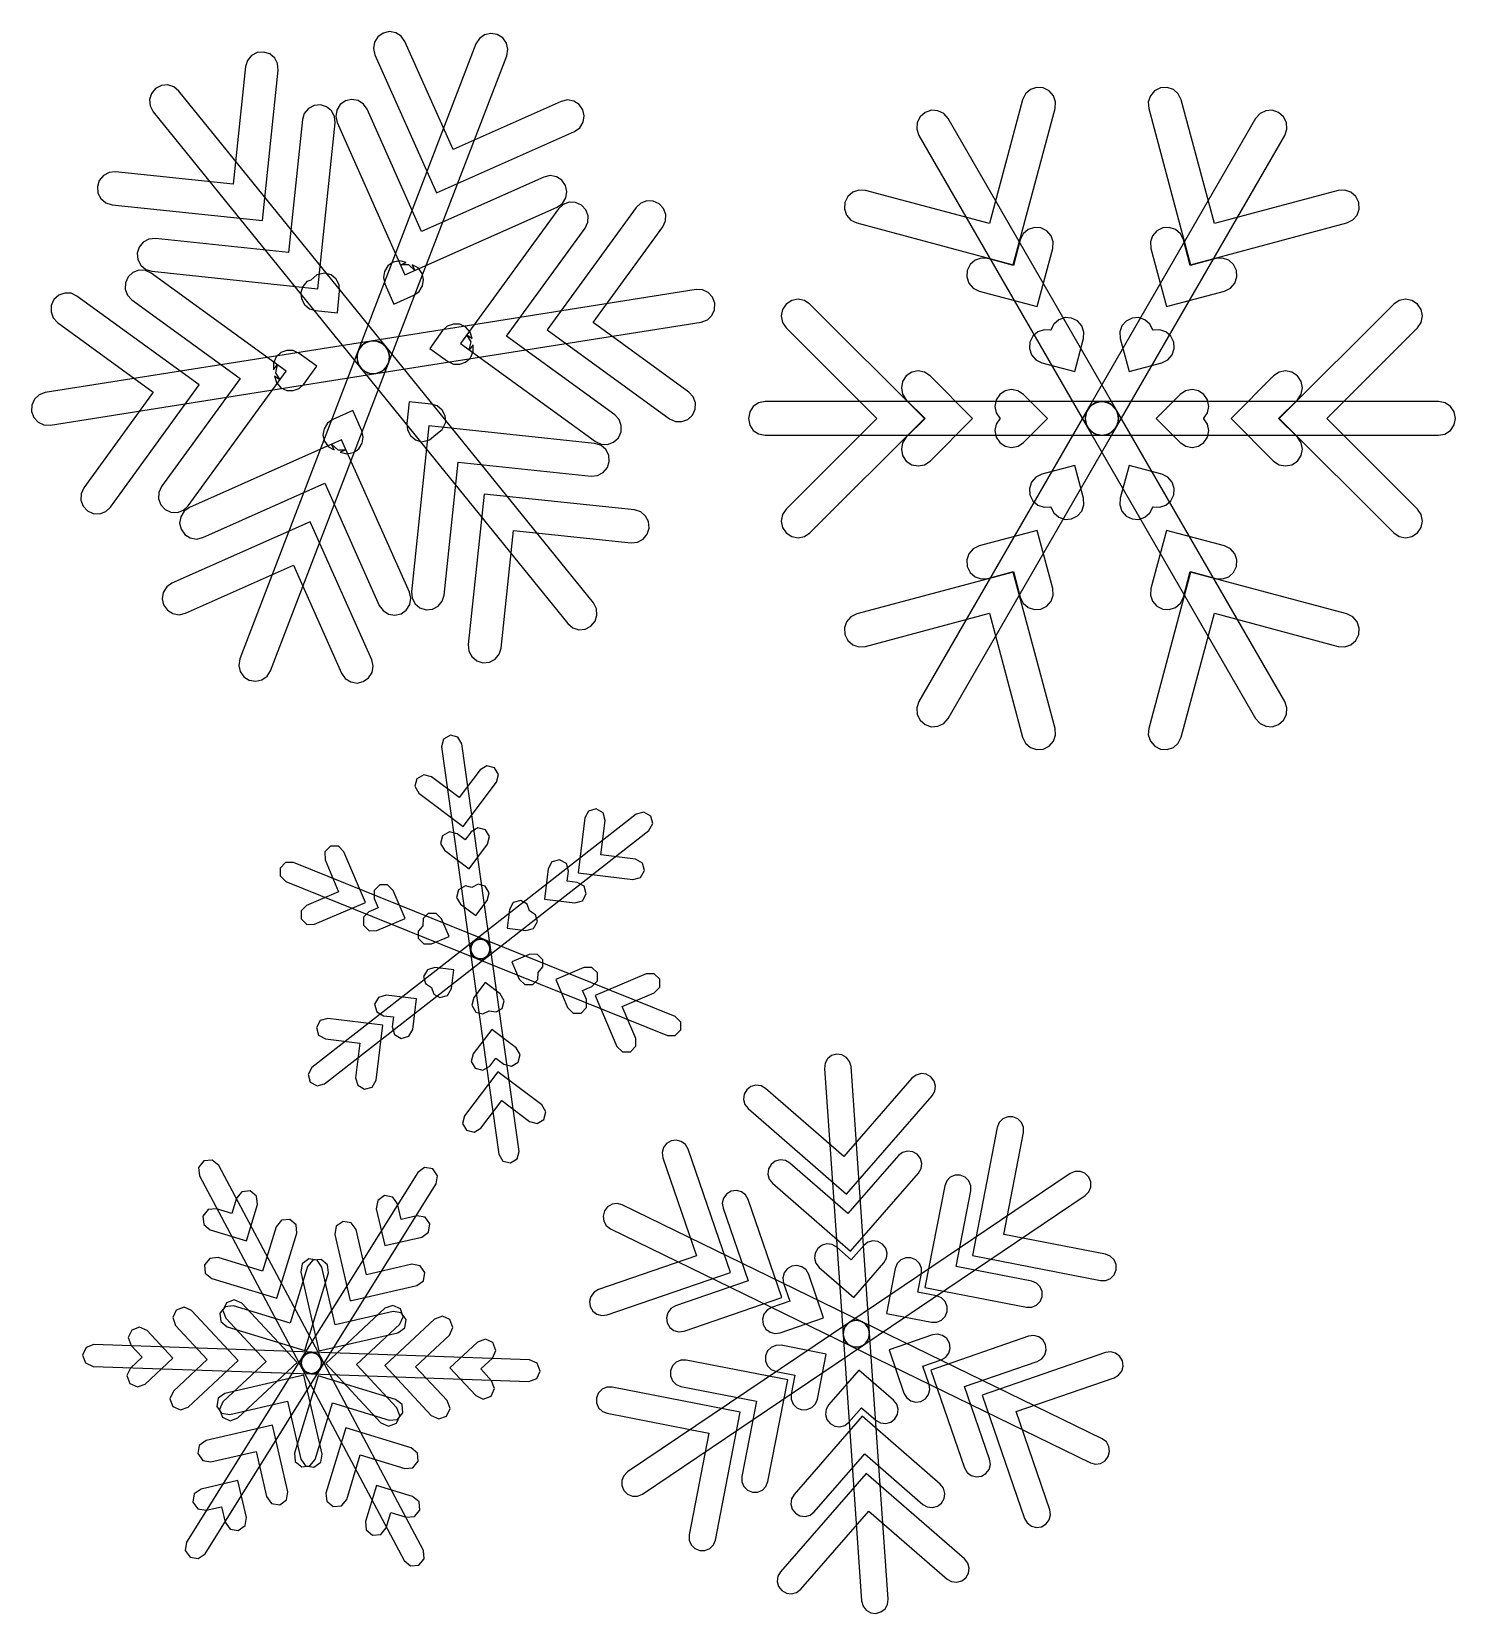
# Model space of a CAD drawing. Extents: x -1 to 110, y 0 to 124.
import ezdxf

# ---------------------------------------------------------------- set-up
doc = ezdxf.new("R2010")
doc.units = 0

msp = doc.modelspace()

# ---------------------------------------------------------------- linework, layer by layer
at = {"layer": 'Layer 1', "color": 7}
for points in [[(34.484436, 123.375711), (34.075293, 123.086472), (33.807977, 122.66268), (24.603688, 98.684695), (24.518774, 98.181868), (24.629425, 97.702161), (24.91188, 97.298948), (25.342375, 97.025598), (25.845202, 96.940684), (26.324909, 97.051335), (26.728122, 97.33379), (27.001472, 97.764285), (36.20576, 121.74227), (36.290674, 122.245097), (36.180022, 122.724803), (35.897567, 123.128017), (35.467072, 123.401366), (34.973203, 123.486277), (34.484436, 123.375711), (34.484436, 123.375711)], [(26.578464, 123.512056), (26.169228, 123.222841), (25.901838, 122.799023), (25.81701, 122.305137), (25.92766, 121.816388), (30.723608, 111.044257), (41.495738, 115.840204), (41.904974, 116.129419), (42.172364, 116.553237), (42.257193, 117.047123), (42.146543, 117.535872), (41.857381, 117.945092), (41.433628, 118.212502), (40.939796, 118.297391), (40.451071, 118.186834), (32.025374, 114.435397), (28.273937, 122.861093), (27.984775, 123.270313), (27.561021, 123.537724), (27.06719, 123.622613), (26.578464, 123.512056), (26.578464, 123.512056)], [(4.759991, 112.403904), (4.439526, 112.018592), (4.290943, 111.539961), (4.339091, 111.032358), (4.57011, 110.597692), (4.947246, 110.28135), (5.433746, 110.128716), (17.160843, 108.896148), (18.393412, 120.623245), (18.345263, 121.130848), (18.114245, 121.565514), (17.737109, 121.881857), (17.250608, 122.03449), (16.751622, 121.988651), (16.308164, 121.755341), (15.987752, 121.370082), (15.83917, 120.89153), (14.874922, 111.719026), (5.702381, 112.682921), (5.203438, 112.637134), (4.759991, 112.403904), (4.759991, 112.403904)], [(75.690234, 105.435824), (78.95647, 117.625573), (78.989976, 118.136581), (78.825369, 118.621511), (78.487711, 119.00653), (78.028412, 119.233018), (77.517403, 119.266524), (77.032473, 119.101916), (76.647454, 118.764259), (76.420966, 118.304959), (73.834117, 108.650715), (64.179873, 111.237564), (63.668864, 111.27107), (63.183934, 111.106463), (62.798915, 110.768805), (62.572427, 110.309506), (62.538922, 109.798497), (62.703529, 109.313567), (63.041187, 108.928548), (63.500486, 108.70206), (75.690234, 105.435824)], [(101.712619, 108.702257), (102.17929, 108.934105), (102.509396, 109.313716), (102.673094, 109.789403), (102.640544, 110.309476), (102.414086, 110.768775), (102.029099, 111.106448), (101.544194, 111.271086), (101.033196, 111.237624), (91.378841, 108.650809), (88.792154, 118.304941), (88.565645, 118.764265), (88.18059, 119.101927), (87.69562, 119.266514), (87.184584, 119.232962), (86.717912, 119.001113), (86.387806, 118.621501), (86.224107, 118.145814), (86.256658, 117.625741), (89.522895, 105.436018), (101.712619, 108.702257)], [(7.871407, 107.208926), (7.551076, 106.82366), (7.402554, 106.34514), (7.448392, 105.846153), (7.681702, 105.402694), (8.066962, 105.082282), (8.545514, 104.9337), (21.469558, 103.575327), (22.827931, 116.499371), (22.782092, 116.998358), (22.548782, 117.441816), (22.163522, 117.762228), (21.68497, 117.91081), (21.185983, 117.864972), (20.742525, 117.631662), (20.422113, 117.246402), (20.27353, 116.76785), (19.183636, 106.398206), (8.813993, 107.488101), (8.314929, 107.442278), (7.871407, 107.208926), (7.871407, 107.208926)], [(83.262736, 92.31986), (83.653583, 92.664609), (83.874232, 93.116777), (83.909229, 93.618691), (83.74312, 94.112676), (70.6188, 116.844676), (70.274051, 117.235523), (69.821883, 117.456172), (69.319969, 117.491169), (68.825984, 117.32506), (68.440977, 116.987418), (68.214488, 116.528143), (68.180996, 116.017153), (68.3456, 115.532244), (81.46992, 92.800244), (81.807562, 92.415237), (82.266837, 92.188748), (82.777827, 92.155256), (83.262736, 92.31986), (83.262736, 92.31986)], [(82.946296, 92.188665), (83.405529, 92.415213), (83.743114, 92.800254), (96.867443, 115.532249), (97.033545, 116.02623), (96.998545, 116.528139), (96.777897, 116.980302), (96.387054, 117.325047), (95.893073, 117.491149), (95.391165, 117.45615), (94.939001, 117.235502), (94.594256, 116.84466), (81.469926, 94.112666), (81.303824, 93.618685), (81.338824, 93.116776), (81.559472, 92.664612), (81.950314, 92.319866), (82.435255, 92.155199), (82.946296, 92.188665), (82.946296, 92.188665)], [(40.241498, 109.814906), (32.603275, 99.301597), (43.116389, 91.663217), (43.571452, 91.453369), (44.072182, 91.433659), (44.542332, 91.607088), (44.910312, 91.94725), (45.120065, 92.40231), (45.139704, 92.902999), (44.966241, 93.373091), (44.626084, 93.741016), (36.190768, 99.869701), (42.319492, 108.305369), (42.529244, 108.760429), (42.548884, 109.261118), (42.37542, 109.73121), (42.035263, 110.099134), (41.580203, 110.308887), (41.079514, 110.328526), (40.609422, 110.155063), (40.241498, 109.814906), (40.241498, 109.814906)], [(46.296142, 109.912199), (39.365344, 100.3726), (48.904943, 93.441802), (49.360007, 93.231953), (49.860737, 93.212243), (50.330887, 93.385673), (50.698867, 93.725835), (50.908619, 94.180895), (50.928259, 94.681584), (50.754795, 95.151675), (50.414638, 95.5196), (42.953032, 100.940861), (48.374293, 108.402468), (48.584046, 108.857527), (48.603685, 109.358217), (48.430222, 109.828308), (48.090065, 110.196233), (47.635001, 110.406081), (47.134271, 110.425791), (46.664121, 110.25236), (46.296142, 109.912199), (46.296142, 109.912199)], [(77.57019, 102.179643), (78.785131, 106.713857), (78.818636, 107.224865), (78.654029, 107.709795), (78.316371, 108.094814), (77.857072, 108.321302), (77.346064, 108.354808), (76.861134, 108.190201), (76.476115, 107.852543), (76.249627, 107.393244), (75.714201, 105.394312), (73.715363, 105.930087), (73.204354, 105.963592), (72.719425, 105.798985), (72.334406, 105.461327), (72.107918, 105.002028), (72.074412, 104.491019), (72.239019, 104.006089), (72.576677, 103.62107), (73.035976, 103.394582), (77.57019, 102.179643)], [(92.177017, 103.394598), (92.636316, 103.621056), (92.973989, 104.006044), (93.138627, 104.490949), (93.105165, 105.001947), (92.878657, 105.46127), (92.493601, 105.798933), (92.008631, 105.963519), (91.497595, 105.929966), (89.498981, 105.394388), (88.963276, 107.393224), (88.736817, 107.852523), (88.351829, 108.190196), (87.866924, 108.354834), (87.355926, 108.321372), (86.896604, 108.094863), (86.558941, 107.709807), (86.394355, 107.224838), (86.427908, 106.713802), (87.642813, 102.17947), (92.177017, 103.394598)], [(27.352133, 105.642739), (26.936613, 105.347239), (26.675692, 104.929839), (26.5903, 104.44506), (26.701365, 103.947424), (27.398329, 102.381701), (28.964051, 103.078663), (29.373287, 103.367878), (29.640677, 103.791696), (29.725505, 104.285582), (29.614855, 104.774331), (29.299777, 105.192011), (28.844249, 105.449353), (29.047801, 104.991934), (28.573143, 105.44218), (27.919346, 105.42494), (28.376606, 105.628687), (27.865832, 105.742307), (27.352133, 105.642739), (27.352133, 105.642739)], [(20.621854, 104.139504), (20.301523, 103.754239), (20.152999, 103.275718), (20.198767, 102.776725), (20.432015, 102.333234), (20.817229, 102.012767), (21.295761, 101.864117), (23.000182, 101.685153), (23.179499, 103.389538), (23.13359, 103.888518), (22.900217, 104.331944), (22.514912, 104.652301), (22.036338, 104.800816), (21.413817, 104.657915), (20.937134, 104.232796), (20.621844, 104.139496), (20.621854, 104.139504)], [(0.906293, 102.723145), (0.696541, 102.268085), (0.676901, 101.767396), (0.850365, 101.297305), (1.190522, 100.92938), (8.652128, 95.508119), (3.230867, 88.046512), (3.021114, 87.591453), (3.001475, 87.090763), (3.174938, 86.620672), (3.515095, 86.252747), (3.970159, 86.042899), (4.470889, 86.023189), (4.941039, 86.19662), (5.309018, 86.536781), (12.239816, 96.07638), (2.700217, 103.007178), (2.245153, 103.217027), (1.744423, 103.236737), (1.274273, 103.063307), (0.906293, 102.723145), (0.906293, 102.723145)], [(24.763602, 98.979435), (24.553831, 98.524338), (24.534205, 98.023605), (24.712076, 97.545685), (25.047753, 97.18557), (25.493971, 96.9776), (26.003465, 96.956115), (51.371153, 100.97396), (51.849072, 101.151831), (52.209187, 101.487508), (52.417157, 101.933725), (52.438642, 102.443219), (52.260772, 102.921139), (51.925095, 103.281254), (51.478877, 103.489225), (50.969384, 103.51071), (25.601695, 99.492865), (25.131586, 99.319502), (24.763602, 98.979435), (24.763602, 98.979435)], [(59.85022, 84.533001), (68.77373, 93.456488), (59.850244, 102.379998), (59.416122, 102.668225), (58.922316, 102.764301), (58.428509, 102.668227), (57.994386, 102.380002), (57.709811, 101.954207), (57.609862, 101.451918), (57.709759, 100.949619), (57.99429, 100.523795), (65.061668, 93.456589), (57.994239, 86.389083), (57.709761, 85.963277), (57.60989, 85.461018), (57.709829, 84.958772), (57.994364, 84.533004), (58.428486, 84.244778), (58.922291, 84.148702), (59.416098, 84.244776), (59.85022, 84.533001), (59.85022, 84.533001)], [(107.218654, 84.532918), (107.503229, 84.958713), (107.603178, 85.461002), (107.503281, 85.963301), (107.21875, 86.389125), (100.151372, 93.456331), (107.218801, 100.523837), (107.503279, 100.949643), (107.60315, 101.451902), (107.503211, 101.954148), (107.218676, 102.379916), (106.784554, 102.668142), (106.290749, 102.764218), (105.796942, 102.668144), (105.36282, 102.379919), (96.43931, 93.456432), (105.362797, 84.532921), (105.796918, 84.244695), (106.290725, 84.148619), (106.784531, 84.244693), (107.218654, 84.532918), (107.218654, 84.532918)], [(80.489839, 97.122661), (81.175827, 99.682104), (81.209333, 100.193112), (81.044726, 100.678042), (80.707068, 101.063061), (80.247769, 101.289549), (79.73676, 101.323055), (79.251831, 101.158447), (78.866812, 100.82079), (78.640324, 100.361491), (78.63385, 100.33733), (78.609688, 100.343804), (78.09868, 100.377309), (77.613751, 100.212702), (77.228732, 99.875044), (77.002244, 99.415746), (76.968738, 98.904737), (77.133345, 98.419807), (77.471003, 98.034788), (77.930302, 97.8083), (80.489839, 97.122661)], [(87.282616, 97.808417), (87.741914, 98.034875), (88.079586, 98.419863), (88.244224, 98.904768), (88.210762, 99.415765), (87.984304, 99.875063), (87.599317, 100.212736), (87.114412, 100.377374), (86.603415, 100.343912), (86.579346, 100.337412), (86.572845, 100.361481), (86.346336, 100.820804), (85.96128, 101.158467), (85.47631, 101.323053), (84.965274, 101.2895), (84.498603, 101.057652), (84.168497, 100.67804), (84.004798, 100.202354), (84.037348, 99.682281), (84.723174, 97.122491), (87.282616, 97.808417)], [(31.207985, 100.307635), (30.200721, 98.921034), (31.587322, 97.913769), (32.050992, 97.701666), (32.542931, 97.684401), (33.005458, 97.852838), (33.380892, 98.19784), (33.585088, 98.679612), (33.580148, 99.202847), (33.285783, 98.79794), (33.438579, 99.433867), (33.096858, 99.991763), (33.501961, 99.697557), (33.344952, 100.196635), (33.001909, 100.591668), (32.546845, 100.801517), (32.046115, 100.821227), (31.575965, 100.647797), (31.207985, 100.307635), (31.207985, 100.307635)], [(-0.604087, 94.96159), (-0.813857, 94.506493), (-0.833482, 94.005761), (-0.655612, 93.527841), (-0.319935, 93.167726), (0.126283, 92.959755), (0.635776, 92.93827), (26.003465, 96.956115), (26.481385, 97.133986), (26.8415, 97.469663), (27.04947, 97.915881), (27.070955, 98.425375), (26.893084, 98.903295), (26.557407, 99.26341), (26.111189, 99.47138), (25.601695, 99.492865), (0.234007, 95.47502), (-0.236102, 95.301657), (-0.604087, 94.96159), (-0.604087, 94.96159)], [(25.280148, 99.397726), (24.871005, 99.108487), (24.603688, 98.684695), (15.3994, 74.70671), (15.314486, 74.203883), (15.425138, 73.724177), (15.707593, 73.320963), (16.138088, 73.047614), (16.640915, 72.9627), (17.120621, 73.073351), (17.523834, 73.355806), (17.797183, 73.7863), (27.001472, 97.764285), (27.086386, 98.267112), (26.975735, 98.746819), (26.69328, 99.150032), (26.262785, 99.423382), (25.768915, 99.508293), (25.280148, 99.397726), (25.280148, 99.397726)], [(18.224268, 98.25114), (18.020072, 97.769368), (18.025012, 97.246133), (18.319377, 97.65104), (18.166581, 97.015113), (18.508302, 96.457217), (18.103199, 96.751423), (18.260208, 96.252345), (18.603251, 95.857312), (19.058315, 95.647463), (19.559045, 95.627753), (20.029195, 95.801183), (20.397175, 96.141345), (21.404439, 97.527946), (20.017837, 98.53521), (19.554167, 98.747313), (19.062229, 98.764578), (18.599702, 98.596142), (18.224268, 98.25114), (18.224268, 98.25114)], [(24.99441, 99.222497), (24.669451, 98.829492), (24.52542, 98.358725), (24.568425, 97.868299), (24.804573, 97.41632), (40.967973, 77.45618), (41.353215, 77.135778), (41.831745, 76.98719), (42.330711, 77.033038), (42.77415, 77.266343), (43.099109, 77.659348), (43.24314, 78.130115), (43.200135, 78.620541), (42.963987, 79.07252), (26.800587, 99.03266), (26.407582, 99.357619), (25.936815, 99.50165), (25.446389, 99.458645), (24.99441, 99.222497), (24.99441, 99.222497)], [(69.21459, 90.137241), (72.534025, 93.456412), (69.214633, 96.775718), (68.788839, 97.060293), (68.28655, 97.160242), (67.784251, 97.060346), (67.358427, 96.775816), (67.073949, 96.35001), (66.974077, 95.847751), (67.074016, 95.345505), (67.358551, 94.919737), (68.821741, 93.456383), (67.358609, 91.993323), (67.074033, 91.567529), (66.974084, 91.06524), (67.07398, 90.56294), (67.358511, 90.137116), (67.784317, 89.852638), (68.286576, 89.752767), (68.788822, 89.852706), (69.21459, 90.137241), (69.21459, 90.137241)], [(97.854613, 90.137104), (98.139091, 90.56291), (98.238963, 91.065169), (98.139024, 91.567415), (97.854489, 91.993183), (96.3913, 93.456536), (97.854431, 94.919597), (98.139007, 95.345391), (98.238956, 95.84768), (98.13906, 96.34998), (97.854529, 96.775804), (97.428723, 97.060282), (96.926464, 97.160153), (96.424218, 97.060214), (95.99845, 96.775679), (92.679015, 93.456508), (95.998408, 90.137201), (96.424202, 89.852626), (96.92649, 89.752677), (97.428789, 89.852574), (97.854613, 90.137104), (97.854613, 90.137104)], [(76.499566, 91.582823), (78.373312, 93.456402), (76.499382, 95.330241), (76.065261, 95.618467), (75.571455, 95.714543), (75.077649, 95.618469), (74.643527, 95.330244), (74.358951, 94.90445), (74.259002, 94.402161), (74.358898, 93.899861), (74.643429, 93.474037), (74.661023, 93.456373), (74.643359, 93.438779), (74.358881, 93.012973), (74.259009, 92.510714), (74.358949, 92.008469), (74.643483, 91.582701), (75.069289, 91.298223), (75.571548, 91.198351), (76.073793, 91.29829), (76.499561, 91.582825), (76.499566, 91.582823)], [(90.569513, 91.582676), (90.854089, 92.00847), (90.954038, 92.510758), (90.854142, 93.013058), (90.569612, 93.438882), (90.552017, 93.456547), (90.569681, 93.474141), (90.854159, 93.899947), (90.954031, 94.402206), (90.854091, 94.904451), (90.569557, 95.330219), (90.143751, 95.614697), (89.641492, 95.714569), (89.139247, 95.61463), (88.713479, 95.330095), (86.839733, 93.456516), (88.713663, 91.582678), (89.147785, 91.294452), (89.64159, 91.198376), (90.135396, 91.29445), (90.569519, 91.582674), (90.569513, 91.582676)], [(22.641109, 93.370317), (22.231873, 93.081102), (21.964483, 92.657284), (21.879655, 92.163398), (21.990305, 91.674649), (22.305383, 91.256969), (22.760911, 90.999627), (22.557359, 91.457046), (23.032017, 91.0068), (23.685814, 91.02404), (23.228554, 90.820293), (23.739328, 90.706673), (24.253027, 90.806241), (24.668546, 91.101741), (24.929467, 91.519141), (25.014859, 92.003919), (24.903794, 92.501555), (24.206831, 94.067279), (22.641109, 93.370317)], [(28.604973, 94.763823), (28.425656, 93.059438), (28.471565, 92.560458), (28.704938, 92.117032), (29.090243, 91.796675), (29.568817, 91.64816), (30.191338, 91.791061), (30.668021, 92.216181), (31.182958, 92.59406), (31.452166, 93.173266), (31.406398, 93.672259), (31.17315, 94.115751), (30.787936, 94.436217), (30.309404, 94.584867), (28.604973, 94.763823)], [(83.534575, 92.528308), (83.819077, 92.954149), (83.918942, 93.456454), (83.815805, 93.967306), (83.534544, 94.384475), (83.117378, 94.66574), (82.606526, 94.768882), (56.357877, 94.768887), (55.847025, 94.66575), (55.429857, 94.384489), (55.148592, 93.967324), (55.04545, 93.456473), (55.148587, 92.94562), (55.429847, 92.528451), (55.847013, 92.247186), (56.357864, 92.144044), (82.606514, 92.144038), (83.108761, 92.243874), (83.534575, 92.528308), (83.534575, 92.528308)], [(69.821966, 69.45667), (70.2812, 69.683218), (70.618784, 70.06826), (83.743114, 92.800254), (83.909216, 93.294235), (83.874216, 93.796144), (83.653568, 94.248308), (83.262726, 94.593054), (82.768745, 94.759156), (82.266836, 94.724156), (81.814672, 94.503508), (81.469926, 94.112666), (68.345597, 71.380671), (68.179495, 70.88669), (68.214495, 70.384781), (68.435143, 69.932618), (68.825986, 69.587873), (69.310926, 69.423205), (69.821966, 69.45667), (69.821966, 69.45667)], [(109.783224, 92.528302), (110.067726, 92.954143), (110.16759, 93.456447), (110.064453, 93.9673), (109.783193, 94.384469), (109.366027, 94.665734), (108.855176, 94.768876), (82.606526, 94.768882), (82.095674, 94.665745), (81.678505, 94.384484), (81.39724, 93.967318), (81.294098, 93.456466), (81.397235, 92.945614), (81.678496, 92.528445), (82.095662, 92.24718), (82.606514, 92.144038), (108.855163, 92.144033), (109.357411, 92.243868), (109.783224, 92.528302), (109.783224, 92.528302)], [(30.135602, 92.873653), (28.777229, 79.949609), (28.823068, 79.450622), (29.056378, 79.007164), (29.441638, 78.686752), (29.92019, 78.53817), (30.419177, 78.584008), (30.862635, 78.817318), (31.183047, 79.202578), (31.33163, 79.68113), (32.421524, 90.050774), (42.791167, 88.960879), (43.290154, 89.006718), (43.733612, 89.240028), (44.054024, 89.625288), (44.202606, 90.10384), (44.156768, 90.602827), (43.923458, 91.046286), (43.538198, 91.366698), (43.059646, 91.51528), (30.135602, 92.873653)], [(11.463421, 86.510882), (11.054201, 86.221721), (10.786791, 85.797967), (10.701902, 85.304136), (10.812458, 84.81541), (11.10162, 84.40619), (11.525374, 84.13878), (12.019205, 84.053891), (12.507931, 84.164447), (22.033494, 88.405368), (26.27445, 78.880158), (26.563612, 78.470938), (26.987366, 78.203528), (27.481198, 78.118639), (27.969923, 78.229196), (28.379159, 78.518411), (28.646548, 78.942229), (28.731377, 79.436114), (28.620727, 79.924863), (23.335065, 91.796351), (11.463421, 86.510882)], [(80.247765, 85.623414), (80.714436, 85.855263), (81.044542, 86.234874), (81.208241, 86.710561), (81.17569, 87.230634), (80.489864, 89.790424), (77.930424, 89.104503), (77.471126, 88.878045), (77.133454, 88.493057), (76.968816, 88.008152), (77.002278, 87.497155), (77.228736, 87.037857), (77.613723, 86.700184), (78.098628, 86.535546), (78.609625, 86.569008), (78.633694, 86.575508), (78.640196, 86.551438), (78.866705, 86.092116), (79.251761, 85.754453), (79.73673, 85.589867), (80.247766, 85.62342), (80.247765, 85.623414)], [(87.599214, 86.700093), (87.984295, 87.037796), (88.210796, 87.497174), (88.244302, 88.008183), (88.079695, 88.493113), (87.742037, 88.878132), (87.282738, 89.10462), (84.723201, 89.790259), (84.037213, 87.230816), (84.003707, 86.719808), (84.168314, 86.234878), (84.505972, 85.849859), (84.965271, 85.623371), (85.47628, 85.589865), (85.961209, 85.754473), (86.346228, 86.09213), (86.572716, 86.551429), (86.57919, 86.57559), (86.603352, 86.569116), (87.114309, 86.535566), (87.599214, 86.700093), (87.599214, 86.700093)], [(34.444317, 87.552832), (33.211748, 75.825735), (33.259897, 75.318132), (33.490915, 74.883466), (33.868051, 74.567123), (34.354552, 74.41449), (34.853538, 74.460329), (35.296996, 74.693639), (35.617408, 75.078898), (35.76599, 75.55745), (36.730238, 84.729954), (45.902779, 83.766059), (46.401765, 83.811897), (46.845223, 84.045208), (47.165635, 84.430467), (47.314217, 84.909019), (47.266069, 85.416622), (47.03505, 85.851288), (46.657914, 86.16763), (46.171414, 86.320264), (34.444317, 87.552832)], [(10.109422, 80.608776), (9.700186, 80.319561), (9.432796, 79.895743), (9.347967, 79.401857), (9.458617, 78.913108), (9.747779, 78.503888), (10.171532, 78.236478), (10.665364, 78.151589), (11.154089, 78.262146), (19.579786, 82.013583), (23.331223, 73.587887), (23.620385, 73.178667), (24.044139, 72.911256), (24.53797, 72.826367), (25.026696, 72.936924), (25.435932, 73.226139), (25.703322, 73.649957), (25.78815, 74.143843), (25.6775, 74.632592), (20.881552, 85.404723), (10.109422, 80.608776)], [(77.857114, 78.591548), (78.316436, 78.818057), (78.654099, 79.203112), (78.818685, 79.688081), (78.785133, 80.199117), (77.570227, 84.73345), (73.036023, 83.518322), (72.576724, 83.291864), (72.239051, 82.906876), (72.074413, 82.421971), (72.107875, 81.910973), (72.334383, 81.45165), (72.719439, 81.113987), (73.204409, 80.949401), (73.715445, 80.982954), (75.714059, 81.518531), (76.249764, 79.519696), (76.476223, 79.060397), (76.861211, 78.722724), (77.346116, 78.558086), (77.857114, 78.591548), (77.857114, 78.591548)], [(92.493633, 81.114159), (92.878605, 81.451719), (93.105122, 81.910892), (93.138628, 82.421901), (92.974021, 82.906831), (92.636363, 83.29185), (92.177064, 83.518338), (87.64285, 84.733277), (86.427909, 80.199063), (86.394404, 79.688055), (86.559011, 79.203125), (86.896669, 78.818106), (87.355968, 78.591618), (87.866976, 78.558112), (88.351906, 78.722719), (88.736925, 79.060377), (88.963413, 79.519676), (89.498839, 81.518608), (91.497677, 80.982833), (92.008717, 80.949433), (92.493633, 81.114159), (92.493633, 81.114159)], [(78.028456, 67.679958), (78.495128, 67.911806), (78.825234, 68.291418), (78.988933, 68.767105), (78.956383, 69.287178), (75.690145, 81.476902), (63.500421, 78.210663), (63.03375, 77.978815), (62.703644, 77.599204), (62.539946, 77.123517), (62.572496, 76.603444), (62.798954, 76.144145), (63.183941, 75.806472), (63.668846, 75.641834), (64.179844, 75.675296), (73.834199, 78.262111), (76.420886, 68.607979), (76.647395, 68.148655), (77.03245, 67.810993), (77.51742, 67.646406), (78.028456, 67.679958), (78.028456, 67.679958)], [(102.029253, 75.806461), (102.41419, 76.144138), (102.640613, 76.603414), (102.674118, 77.114423), (102.509511, 77.599353), (102.171853, 77.984372), (101.712554, 78.21086), (89.522806, 81.477096), (86.25657, 69.287347), (86.223064, 68.776339), (86.387671, 68.291409), (86.725329, 67.90639), (87.184628, 67.679902), (87.695637, 67.646396), (88.180567, 67.811004), (88.565586, 68.148661), (88.792074, 68.607961), (91.378923, 78.262205), (101.033167, 75.675356), (101.544252, 75.641822), (102.029253, 75.806461), (102.029253, 75.806461)], [(29.737725, 65.67839), (29.208736, 65.3667), (29.05505, 64.772307), (29.366619, 64.243302), (32.813003, 61.646126), (35.410003, 65.092643), (35.56369, 65.687035), (35.25212, 66.21604), (34.657727, 66.369727), (34.128722, 66.058157), (32.497215, 63.893076), (30.332134, 65.524583), (29.737725, 65.67839), (29.737725, 65.67839)], [(43.186951, 63.010256), (42.595244, 62.846207), (42.29285, 62.311804), (41.766964, 58.028498), (46.05027, 57.502612), (46.641869, 57.666713), (46.944215, 58.201041), (46.780167, 58.792747), (46.245765, 59.095141), (43.554988, 59.425533), (43.885402, 62.116154), (43.721353, 62.707861), (43.186951, 63.010256), (43.186951, 63.010256)], [(46.898456, 62.757652), (46.306804, 62.593487), (33.663098, 52.715148), (33.360748, 52.180736), (33.524836, 51.589054), (34.059248, 51.286704), (34.65093, 51.450792), (47.294636, 61.329132), (47.596985, 61.863544), (47.432897, 62.455225), (46.898456, 62.757652), (46.898456, 62.757652)], [(22.464918, 60.09797), (22.034569, 59.659989), (22.039971, 59.045986), (23.099219, 56.550669), (20.603747, 55.491398), (20.173397, 55.053417), (20.178799, 54.439415), (20.616714, 54.009123), (21.230628, 54.014446), (25.203053, 55.700598), (23.516902, 59.673023), (23.078921, 60.103373), (22.464918, 60.09797), (22.464918, 60.09797)], [(18.966817, 58.832125), (18.536439, 58.394102), (18.541797, 57.780112), (18.979737, 57.349741), (33.856483, 51.33914), (34.470472, 51.344498), (34.900844, 51.782439), (34.895486, 52.396428), (34.457545, 52.8268), (19.580799, 58.8374), (18.966817, 58.832125), (18.966817, 58.832125)], [(40.327612, 59.049172), (39.736012, 58.885071), (39.433666, 58.350743), (39.142288, 55.977955), (41.515077, 55.686577), (42.106783, 55.850625), (42.409178, 56.385027), (42.245066, 56.976769), (41.710572, 57.279106), (40.930335, 57.374834), (41.026218, 58.155093), (40.862105, 58.746835), (40.327612, 59.049172), (40.327612, 59.049172)], [(26.305312, 57.078471), (25.874859, 56.640519), (25.88021, 56.026465), (26.187447, 55.302861), (25.463821, 54.99578), (25.033368, 54.557828), (25.038718, 53.943774), (25.4767, 53.513424), (26.090702, 53.518827), (28.291259, 54.452945), (27.357141, 56.653502), (26.919227, 57.083793), (26.305312, 57.078471), (26.305312, 57.078471)], [(32.983072, 57.019009), (32.454083, 56.707319), (32.30033, 56.112838), (32.611988, 55.583766), (33.78974, 54.696266), (34.67724, 55.874018), (34.830994, 56.468499), (34.519336, 56.997571), (33.980505, 57.135577), (33.481432, 56.889995), (32.983072, 57.019009), (32.983072, 57.019009)], [(37.310279, 55.87001), (36.718538, 55.705898), (36.4162, 55.171405), (36.236465, 53.707674), (37.700351, 53.52796), (38.291951, 53.692061), (38.594296, 54.226389), (38.44442, 54.762097), (37.982156, 55.071544), (37.79378, 55.594945), (37.310279, 55.87001), (37.310279, 55.87001)], [(30.082053, 54.854152), (29.6931, 54.456471), (29.65629, 53.901422), (29.297228, 53.476545), (29.300819, 52.920279), (29.738732, 52.489987), (30.352647, 52.49531), (31.710289, 53.071563), (31.134058, 54.42905), (30.696107, 54.859503), (30.082053, 54.854152), (30.082053, 54.854152)], [(34.254751, 52.879313), (33.663098, 52.715148), (21.019392, 42.836808), (20.717043, 42.302396), (20.881131, 41.710715), (21.415543, 41.408365), (22.007224, 41.572453), (34.65093, 51.450792), (34.95328, 51.985204), (34.789192, 52.576886), (34.254751, 52.879313), (34.254751, 52.879313)], [(34.045362, 52.877417), (33.516305, 52.565779), (33.362567, 51.971318), (35.595607, 36.082378), (35.907245, 35.553321), (36.501706, 35.399583), (37.030763, 35.711221), (37.184501, 36.305682), (34.951461, 52.194622), (34.639823, 52.723679), (34.045362, 52.877417), (34.045362, 52.877417)], [(33.843562, 52.821524), (33.413184, 52.383501), (33.418542, 51.769512), (33.856483, 51.33914), (48.733229, 45.32854), (49.347218, 45.333897), (49.777589, 45.771838), (49.772231, 46.385828), (49.334291, 46.816199), (34.457545, 52.8268), (33.843562, 52.821524), (33.843562, 52.821524)], [(30.613677, 50.63798), (30.022077, 50.473879), (29.719732, 49.939551), (29.869608, 49.403843), (30.331872, 49.094396), (30.520248, 48.570995), (31.003749, 48.29593), (31.595491, 48.460042), (31.897828, 48.994536), (32.077563, 50.458266), (30.613677, 50.63798)], [(37.961381, 51.67063), (36.603739, 51.094377), (37.179969, 49.736891), (37.617921, 49.306438), (38.231975, 49.311788), (38.620928, 49.709469), (38.657738, 50.264518), (39.0168, 50.689395), (39.013209, 51.245661), (38.575296, 51.675953), (37.961381, 51.67063), (37.961381, 51.67063)], [(42.223326, 50.647113), (40.022769, 49.712995), (40.956887, 47.512438), (41.394801, 47.082147), (42.008716, 47.087469), (42.439169, 47.525421), (42.433818, 48.139475), (42.126581, 48.863079), (42.850207, 49.17016), (43.28066, 49.608112), (43.27531, 50.222166), (42.837328, 50.652516), (42.223326, 50.647113), (42.223326, 50.647113)], [(34.524288, 49.469674), (33.636788, 48.291922), (33.483034, 47.697441), (33.794692, 47.168369), (34.333523, 47.030363), (34.832596, 47.275945), (35.380027, 47.177439), (35.859945, 47.458621), (36.013698, 48.053102), (35.70204, 48.582174), (34.524288, 49.469674)], [(47.0834, 50.151494), (43.110975, 48.465342), (44.797126, 44.492917), (45.235107, 44.062567), (45.84911, 44.06797), (46.279459, 44.505951), (46.274057, 45.119954), (45.214809, 47.615271), (47.710281, 48.674542), (48.14063, 49.112523), (48.135228, 49.726525), (47.697314, 50.156817), (47.0834, 50.151494), (47.0834, 50.151494)], [(26.798951, 48.479363), (26.207245, 48.315315), (25.90485, 47.780913), (26.068962, 47.189171), (26.603456, 46.886834), (27.383693, 46.791106), (27.28781, 46.010847), (27.451923, 45.419105), (27.986416, 45.116768), (28.578016, 45.280869), (28.880362, 45.815197), (29.17174, 48.187985), (26.798951, 48.479363)], [(22.263758, 46.663329), (21.672158, 46.499228), (21.369812, 45.964899), (21.533861, 45.373193), (22.068263, 45.070799), (24.75904, 44.740407), (24.428626, 42.049786), (24.592675, 41.458079), (25.127077, 41.155684), (25.718784, 41.319733), (26.021178, 41.854136), (26.547064, 46.137442), (22.263758, 46.663329)], [(35.037473, 45.818166), (33.598825, 43.908832), (33.445138, 43.314439), (33.756707, 42.785434), (34.3511, 42.631748), (34.880105, 42.943317), (35.353282, 43.57106), (35.981159, 43.09806), (36.575551, 42.944373), (37.104556, 43.255943), (37.258243, 43.850335), (36.946673, 44.37934), (35.037473, 45.818166)], [(63.536449, 21.045492), (63.928263, 21.152313), (64.249373, 21.400943), (64.450893, 21.75353), (64.502144, 22.156397), (63.05004, 42.922397), (62.943219, 43.314211), (62.694589, 43.635321), (62.342002, 43.836841), (61.939135, 43.888092), (61.540687, 43.778236), (61.226211, 43.532641), (61.026774, 43.187046), (60.97344, 42.777187), (62.425544, 22.011187), (62.5354, 21.612739), (62.780995, 21.298263), (63.12659, 21.098826), (63.536449, 21.045492), (63.536449, 21.045492)], [(35.501025, 42.519814), (32.904025, 39.073297), (32.750338, 38.478905), (33.061908, 37.9499), (33.656301, 37.796213), (34.185306, 38.107783), (35.816813, 40.272864), (37.981894, 38.641357), (38.576286, 38.48767), (39.105292, 38.79924), (39.258978, 39.393633), (38.947409, 39.922638), (35.501025, 42.519814)], [(62.702567, 32.970529), (69.373971, 40.645106), (69.575507, 40.997702), (69.626763, 41.400584), (69.519936, 41.792412), (69.271289, 42.113529), (68.918692, 42.315065), (68.51581, 42.366321), (68.123982, 42.259493), (67.802866, 42.010846), (62.497216, 35.907175), (56.393732, 41.21304), (56.041136, 41.414576), (55.638254, 41.465832), (55.246426, 41.359005), (54.925309, 41.110358), (54.723773, 40.757761), (54.672517, 40.354879), (54.779345, 39.963051), (55.027992, 39.641935), (62.702567, 32.970529)], [(82.493604, 26.246073), (82.906849, 26.249093), (83.274121, 26.404916), (83.556179, 26.687073), (83.713783, 27.069096), (83.712041, 27.475211), (83.555016, 27.849746), (83.266615, 28.135678), (82.890744, 28.289477), (74.952001, 29.832714), (76.495035, 37.771444), (76.492014, 38.184688), (76.336191, 38.55196), (76.054034, 38.834019), (75.672011, 38.991622), (75.265896, 38.98988), (74.891362, 38.832856), (74.605429, 38.544454), (74.45163, 38.168584), (72.511457, 28.18645), (82.493604, 26.246073)], [(44.040002, 23.557128), (53.654955, 26.867871), (50.344414, 36.482838), (50.139801, 36.833646), (49.816514, 37.079447), (49.423771, 37.182818), (49.021365, 37.128023), (48.664994, 36.918785), (48.424838, 36.600203), (48.321646, 36.214819), (48.376168, 35.805176), (51.009046, 28.158455), (43.362339, 25.525374), (43.011532, 25.320761), (42.765731, 24.997473), (42.66236, 24.60473), (42.717156, 24.202325), (42.926393, 23.845955), (43.244975, 23.605799), (43.630359, 23.502606), (44.040002, 23.557128), (44.040002, 23.557128)], [(63.01399, 28.516993), (68.312674, 34.612434), (68.51421, 34.965031), (68.565467, 35.367913), (68.458639, 35.759742), (68.209991, 36.080858), (67.857395, 36.282395), (67.454512, 36.333651), (67.062684, 36.226823), (66.741567, 35.978176), (62.808639, 31.453639), (58.28429, 35.386784), (57.931693, 35.58832), (57.528811, 35.639577), (57.136983, 35.532749), (56.815866, 35.284101), (56.614329, 34.931505), (56.563073, 34.528622), (56.669901, 34.136794), (56.918548, 33.815677), (63.01399, 28.516993)], [(20.729572, 18.985704), (21.377063, 19.048101), (21.790784, 19.549984), (21.728449, 20.197413), (13.749046, 35.204481), (13.247163, 35.618201), (12.599734, 35.555866), (12.186013, 35.053984), (12.248347, 34.406554), (20.227751, 19.399487), (20.729572, 18.985704), (20.729572, 18.985704)], [(20.52796, 19.077755), (21.16947, 18.970403), (21.698995, 19.34811), (30.705795, 33.76201), (30.813147, 34.40352), (30.43544, 34.933045), (29.79393, 35.040397), (29.264405, 34.66269), (20.257605, 20.24879), (20.150253, 19.60728), (20.52796, 19.077755), (20.52796, 19.077755)], [(63.265281, 21.061988), (63.671382, 21.063817), (64.045871, 21.22091), (81.303703, 32.861469), (81.593834, 33.155831), (81.743376, 33.525758), (81.743295, 33.924767), (81.584556, 34.306378), (81.290195, 34.596509), (80.920268, 34.746052), (80.521259, 34.745971), (80.139648, 34.587233), (62.881817, 22.946674), (62.591685, 22.652312), (62.442142, 22.282385), (62.442223, 21.883376), (62.600962, 21.501765), (62.889379, 21.215799), (63.265281, 21.061988), (63.265281, 21.061988)], [(76.738444, 24.148959), (77.151689, 24.15198), (77.51896, 24.307803), (77.801018, 24.58996), (77.958622, 24.971983), (77.95688, 25.378098), (77.799855, 25.752632), (77.511454, 26.038564), (77.135584, 26.192363), (71.250799, 27.336141), (72.394781, 33.220941), (72.393012, 33.627091), (72.235935, 34.001642), (71.947469, 34.28756), (71.57154, 34.441308), (71.158259, 34.438258), (70.790972, 34.282384), (70.508929, 34.000165), (70.351377, 33.618081), (68.810255, 25.689878), (76.738444, 24.148959)], [(13.08615, 30.199542), (15.906172, 29.33733), (16.768385, 32.157351), (16.706097, 32.804854), (16.204166, 33.218624), (15.556727, 33.156242), (15.143034, 32.654318), (14.777789, 31.459647), (13.582977, 31.824981), (12.935537, 31.762598), (12.521845, 31.260674), (12.584227, 30.613235), (13.08615, 30.199542), (13.08615, 30.199542)], [(26.703047, 28.960285), (29.576429, 29.623658), (30.10598, 30.001371), (30.213326, 30.642907), (29.835613, 31.172458), (29.194077, 31.279804), (27.976753, 30.998641), (27.69582, 32.216018), (27.318107, 32.74557), (26.676571, 32.852915), (26.14702, 32.475203), (26.039674, 31.833667), (26.703047, 28.960285)], [(63.802682, 21.099567), (64.15352, 21.304197), (64.399331, 21.627519), (64.503415, 22.027509), (64.447963, 22.422647), (64.248392, 22.76816), (63.920117, 23.019279), (45.210181, 32.14472), (44.810192, 32.248804), (44.415055, 32.193352), (44.069541, 31.993781), (43.818423, 31.665506), (43.714338, 31.265516), (43.76979, 30.870379), (43.969361, 30.524865), (44.297636, 30.273746), (63.007571, 21.148305), (63.40028, 21.044859), (63.802682, 21.099567), (63.802682, 21.099567)], [(50.031015, 22.281388), (57.667593, 24.910705), (55.038074, 32.547268), (54.828879, 32.903706), (54.510303, 33.143925), (54.124897, 33.247166), (53.715214, 33.192668), (53.36434, 32.988098), (53.118474, 32.664816), (53.015054, 32.272049), (53.069827, 31.869605), (55.021684, 26.201288), (49.353353, 24.249635), (49.002546, 24.045022), (48.756745, 23.721734), (48.653374, 23.328992), (48.70817, 22.926587), (48.917407, 22.570216), (49.235988, 22.33006), (49.621372, 22.226867), (50.031015, 22.281388), (50.031015, 22.281388)], [(13.207907, 26.40082), (18.294531, 24.845668), (19.849543, 29.93238), (19.787176, 30.579727), (19.285377, 30.993425), (18.637874, 30.931137), (18.224104, 30.429206), (17.166006, 26.968074), (13.704733, 28.026259), (13.057294, 27.963877), (12.643601, 27.461953), (12.705983, 26.814514), (13.207907, 26.40082), (13.207907, 26.40082)], [(24.007252, 24.646109), (29.189997, 25.842641), (29.719548, 26.220354), (29.826894, 26.86189), (29.449181, 27.391441), (28.807645, 27.498787), (25.281046, 26.684606), (24.466866, 30.211205), (24.089153, 30.740756), (23.447617, 30.848102), (22.918066, 30.470389), (22.81072, 29.828854), (24.007252, 24.646109)], [(63.26608, 24.911943), (65.613737, 27.612614), (65.815274, 27.965211), (65.86653, 28.368093), (65.759702, 28.759922), (65.511055, 29.081038), (65.151663, 29.285047), (64.755684, 29.333737), (64.370334, 29.230411), (64.042833, 28.97837), (63.060729, 27.848587), (61.930947, 28.830692), (61.571556, 29.034701), (61.175576, 29.083391), (60.790227, 28.980065), (60.462726, 28.728024), (60.261189, 28.375427), (60.209933, 27.972545), (60.316761, 27.580717), (60.565408, 27.2596), (63.26608, 24.911943)], [(14.415074, 22.629244), (20.454654, 20.78277), (22.301216, 26.822492), (22.238833, 27.469931), (21.736909, 27.883624), (21.089563, 27.821257), (20.675865, 27.319459), (19.326271, 22.905088), (14.9119, 24.254683), (14.264553, 24.192315), (13.850856, 23.690517), (13.913144, 23.043014), (14.415074, 22.629244), (14.415074, 22.629244)], [(21.568907, 20.74394), (27.722559, 22.164624), (28.25211, 22.542337), (28.359456, 23.183872), (27.98177, 23.713309), (27.340348, 23.820682), (22.842613, 22.782296), (21.804229, 27.280031), (21.426542, 27.809468), (20.78512, 27.91684), (20.255569, 27.539128), (20.148223, 26.897592), (21.568907, 20.74394)], [(57.532147, 22.161553), (60.915831, 23.326607), (59.750792, 26.710088), (59.546221, 27.060961), (59.22294, 27.306827), (58.830173, 27.410248), (58.42773, 27.355475), (58.076922, 27.150862), (57.831121, 26.827574), (57.72775, 26.434831), (57.782545, 26.032425), (58.26972, 24.617177), (56.854484, 24.1298), (56.503677, 23.925186), (56.257877, 23.601899), (56.154506, 23.209157), (56.209301, 22.806752), (56.418538, 22.450381), (56.73712, 22.210225), (57.122503, 22.107032), (57.532147, 22.161553), (57.532147, 22.161553)], [(69.326992, 22.986331), (69.740236, 22.989352), (70.107508, 23.145176), (70.389566, 23.427333), (70.547169, 23.809356), (70.545427, 24.215471), (70.388403, 24.590004), (70.100002, 24.875937), (69.724132, 25.029735), (68.254839, 25.315406), (68.540307, 26.784683), (68.538566, 27.190799), (68.381541, 27.565333), (68.09314, 27.851265), (67.71727, 28.005064), (67.311119, 28.003295), (66.936569, 27.846218), (66.650651, 27.557753), (66.496903, 27.181823), (65.814093, 23.669128), (69.326992, 22.986331)], [(14.043836, 15.572127), (14.635689, 15.302352), (15.244951, 15.530102), (19.863935, 19.837422), (15.556756, 24.456318), (14.96483, 24.726065), (14.355553, 24.498202), (14.085893, 23.906399), (14.313616, 23.297228), (17.461758, 19.921242), (14.085772, 16.773101), (13.816113, 16.181298), (14.043836, 15.572127), (14.043836, 15.572127)], [(10.174084, 16.412301), (10.765887, 16.142641), (11.375059, 16.370364), (15.265291, 19.997869), (11.637699, 23.88796), (11.045845, 24.157735), (10.436583, 23.929984), (10.166809, 23.338131), (10.394559, 22.72887), (12.862972, 20.081777), (10.215968, 17.613504), (9.946221, 17.021578), (10.174084, 16.412301), (10.174084, 16.412301)], [(26.399444, 15.140582), (26.99137, 14.870835), (27.600647, 15.098698), (27.870307, 15.690501), (27.642584, 16.299672), (24.494442, 19.675658), (27.870428, 22.823799), (28.140087, 23.415602), (27.912364, 24.024773), (27.320511, 24.294548), (26.711249, 24.066798), (22.092265, 19.759478), (26.399444, 15.140582)], [(30.318501, 15.70894), (30.910355, 15.439165), (31.519617, 15.666916), (31.789391, 16.258769), (31.561641, 16.86803), (29.093228, 19.515123), (31.740232, 21.983396), (32.009979, 22.575322), (31.782116, 23.184599), (31.190313, 23.454259), (30.581142, 23.226535), (26.690909, 19.599031), (30.318501, 15.70894)], [(6.823373, 18.20621), (7.415299, 17.936463), (8.024576, 18.164326), (10.181225, 20.175494), (8.170056, 22.332143), (7.578203, 22.601918), (6.968942, 22.374168), (6.699167, 21.782314), (6.926917, 21.173052), (7.779047, 20.259315), (6.865398, 19.407324), (6.595623, 18.815471), (6.823373, 18.20621), (6.823373, 18.20621)], [(46.00745, 9.421429), (46.41355, 9.423258), (46.78804, 9.580351), (64.045871, 21.22091), (64.336003, 21.515272), (64.485546, 21.885199), (64.485465, 22.284208), (64.326726, 22.665819), (64.032364, 22.955951), (63.662437, 23.105494), (63.263428, 23.105413), (62.881817, 22.946674), (45.623985, 11.306115), (45.333854, 11.011753), (45.184312, 10.641826), (45.184393, 10.242817), (45.343132, 9.861206), (45.631548, 9.57524), (46.00745, 9.421429), (46.00745, 9.421429)], [(82.512618, 11.974126), (82.863455, 12.178756), (83.109265, 12.502078), (83.21335, 12.902068), (83.157898, 13.297205), (82.958327, 13.642719), (82.630052, 13.893838), (63.920117, 23.019279), (63.520127, 23.123363), (63.124989, 23.067911), (62.779476, 22.86834), (62.528357, 22.540065), (62.424273, 22.140075), (62.479725, 21.744937), (62.679296, 21.399424), (63.007571, 21.148305), (81.717507, 12.022864), (82.110215, 11.919418), (82.512618, 11.974126), (82.512618, 11.974126)], [(3.370353, 19.811958), (3.962242, 19.542314), (20.948446, 18.949147), (21.557678, 19.176935), (21.827403, 19.768796), (21.599615, 20.378028), (21.007754, 20.647753), (4.021551, 21.240921), (3.412319, 21.013132), (3.142594, 20.421271), (3.370353, 19.811958), (3.370353, 19.811958)], [(33.786144, 17.264757), (34.377998, 16.994982), (34.987259, 17.222732), (35.257034, 17.814586), (35.029283, 18.423848), (34.177153, 19.337585), (35.090802, 20.189576), (35.360577, 20.781429), (35.132827, 21.39069), (34.540901, 21.660437), (33.931624, 21.432574), (31.774975, 19.421406), (33.786144, 17.264757)], [(59.210419, 16.16252), (59.616569, 16.164289), (59.99112, 16.321366), (60.277037, 16.609831), (60.430785, 16.98576), (61.113595, 20.498456), (57.600696, 21.181253), (57.187452, 21.178232), (56.82018, 21.022408), (56.538122, 20.740251), (56.380519, 20.358228), (56.382261, 19.952113), (56.539285, 19.57758), (56.827686, 19.291647), (57.203556, 19.137849), (58.672849, 18.852178), (58.387381, 17.382901), (58.389122, 16.976785), (58.546147, 16.602251), (58.834549, 16.316318), (59.210419, 16.16252), (59.210419, 16.16252)], [(68.49996, 16.812109), (68.850767, 17.016723), (69.096567, 17.34001), (69.199938, 17.732753), (69.145143, 18.135159), (68.657968, 19.550407), (70.073204, 20.037784), (70.424011, 20.242398), (70.669811, 20.565685), (70.773182, 20.958427), (70.718387, 21.360832), (70.50915, 21.717203), (70.190568, 21.957359), (69.805185, 22.060552), (69.395541, 22.006031), (66.011857, 20.840977), (67.176896, 17.457495), (67.381467, 17.106622), (67.704749, 16.860756), (68.097516, 16.757336), (68.49996, 16.812109), (68.49996, 16.812109)], [(73.212474, 10.974916), (73.563348, 11.179486), (73.809214, 11.502768), (73.912634, 11.895535), (73.857861, 12.297979), (71.906004, 17.966296), (77.574335, 19.917949), (77.925142, 20.122562), (78.170943, 20.44585), (78.274314, 20.838592), (78.219518, 21.240997), (78.010281, 21.597368), (77.6917, 21.837524), (77.306316, 21.940717), (76.896673, 21.886196), (69.260095, 19.256879), (71.889614, 11.620316), (72.098809, 11.263878), (72.417385, 11.023659), (72.802791, 10.920418), (73.212474, 10.974916), (73.212474, 10.974916)], [(20.356556, 19.21879), (20.948446, 18.949147), (37.934649, 18.355979), (38.543881, 18.583768), (38.813606, 19.175629), (38.585818, 19.78486), (37.993958, 20.054586), (21.007754, 20.647753), (20.398522, 20.419965), (20.128797, 19.828104), (20.356556, 19.21879), (20.356556, 19.21879)], [(28.708976, 3.978636), (29.356466, 4.041034), (29.770187, 4.542916), (29.707853, 5.190346), (21.728449, 20.197413), (21.226566, 20.611134), (20.579137, 20.548799), (20.165416, 20.046916), (20.227751, 19.399487), (28.207154, 4.392419), (28.708976, 3.978636), (28.708976, 3.978636)], [(55.356148, 9.726276), (55.769429, 9.729326), (56.136716, 9.8852), (56.418759, 10.167419), (56.576311, 10.549503), (58.117433, 18.477706), (50.189244, 20.018625), (49.775999, 20.015604), (49.408728, 19.859781), (49.12667, 19.577624), (48.969066, 19.195601), (48.970808, 18.789486), (49.127833, 18.414952), (49.416234, 18.12902), (49.792104, 17.975221), (55.676889, 16.831443), (54.532907, 10.946643), (54.534676, 10.540493), (54.691753, 10.165942), (54.980219, 9.880024), (55.356148, 9.726276), (55.356148, 9.726276)], [(77.906323, 7.039561), (78.262694, 7.248799), (78.50285, 7.567381), (78.606042, 7.952765), (78.55152, 8.362408), (75.918642, 16.009129), (83.565349, 18.64221), (83.916157, 18.846823), (84.161957, 19.170111), (84.265329, 19.562854), (84.210533, 19.965259), (84.001296, 20.32163), (83.682713, 20.561786), (83.297329, 20.664978), (82.887686, 20.610456), (73.272733, 17.299713), (76.583274, 7.684745), (76.787887, 7.333937), (77.111175, 7.088137), (77.503918, 6.984766), (77.906323, 7.039561), (77.906323, 7.039561)], [(20.529591, 11.787323), (21.17108, 11.68006), (21.700631, 12.057772), (21.807977, 12.699308), (20.387293, 18.85296), (14.233641, 17.432276), (13.70409, 17.054563), (13.596744, 16.413028), (13.97443, 15.883591), (14.615852, 15.776218), (19.113587, 16.814604), (20.151971, 12.316869), (20.529591, 11.787323), (20.529591, 11.787323)], [(20.219291, 11.713276), (20.866637, 11.775643), (21.280335, 12.277441), (22.629929, 16.691812), (27.0443, 15.342217), (27.691647, 15.404585), (28.105344, 15.906383), (28.043056, 16.553886), (27.541126, 16.967656), (21.501546, 18.81413), (19.654984, 12.774408), (19.717367, 12.126969), (20.219291, 11.713276), (20.219291, 11.713276)], [(65.752122, 15.084037), (66.143899, 15.190906), (66.464962, 15.43956), (66.666499, 15.792157), (66.717755, 16.195039), (66.610927, 16.586867), (66.36228, 16.907984), (63.661608, 19.255641), (61.313951, 16.55497), (61.112414, 16.202373), (61.061158, 15.799491), (61.167986, 15.407662), (61.416633, 15.086546), (61.776025, 14.882537), (62.172004, 14.833847), (62.557354, 14.937173), (62.884855, 15.189214), (63.866959, 16.318997), (64.996741, 15.336892), (65.349285, 15.135342), (65.752122, 15.084037), (65.752122, 15.084037)], [(51.255677, 5.175962), (51.661792, 5.177703), (52.036326, 5.334728), (52.322259, 5.623129), (52.476058, 5.998999), (54.416231, 15.981134), (44.434084, 17.921511), (44.020839, 17.918491), (43.653568, 17.762668), (43.37151, 17.480511), (43.213906, 17.098488), (43.215648, 16.692373), (43.372672, 16.317839), (43.661073, 16.031906), (44.036944, 15.878107), (51.975687, 14.33487), (50.432653, 6.39614), (50.435674, 5.982896), (50.591497, 5.615624), (50.873654, 5.333565), (51.255677, 5.175962), (51.255677, 5.175962)], [(17.866953, 8.856149), (18.508583, 8.748798), (19.038134, 9.126511), (19.14548, 9.768046), (17.948948, 14.950791), (12.766203, 13.754259), (12.236652, 13.376546), (12.129306, 12.73501), (12.507019, 12.205459), (13.148555, 12.098113), (16.675154, 12.912294), (17.489334, 9.385695), (17.866953, 8.856149), (17.866953, 8.856149)], [(69.398969, 8.528161), (69.790729, 8.634936), (70.111822, 8.883483), (70.313358, 9.236079), (70.364615, 9.638961), (70.257787, 10.030789), (70.00914, 10.351906), (63.913698, 15.650591), (58.615014, 9.555149), (58.413478, 9.202552), (58.362222, 8.79967), (58.46905, 8.407842), (58.717697, 8.086726), (59.070293, 7.885189), (59.473176, 7.833933), (59.865004, 7.940761), (60.186121, 8.189408), (64.119049, 12.713945), (68.643398, 8.7808), (68.996055, 8.579328), (69.398969, 8.528161), (69.398969, 8.528161)], [(22.670823, 8.603475), (23.318326, 8.665763), (23.732096, 9.167694), (24.790194, 12.628826), (28.251467, 11.570641), (28.898906, 11.633023), (29.312599, 12.134947), (29.250217, 12.782386), (28.748293, 13.19608), (23.661669, 14.751232), (22.106658, 9.66452), (22.169025, 9.017173), (22.670823, 8.603475), (22.670823, 8.603475)], [(71.289525, 2.701905), (71.681285, 2.80868), (72.002379, 3.057226), (72.203915, 3.409823), (72.255171, 3.812705), (72.148343, 4.204533), (71.899696, 4.525649), (64.225121, 11.197055), (57.553717, 3.522478), (57.352181, 3.169882), (57.300925, 2.767), (57.407752, 2.375172), (57.656399, 2.054055), (58.008996, 1.852519), (58.411878, 1.801263), (58.803706, 1.908091), (59.124822, 2.156738), (64.430472, 8.260409), (70.533956, 2.954544), (70.886612, 2.753072), (71.289525, 2.701905), (71.289525, 2.701905)], [(14.638228, 6.851389), (15.279629, 6.743985), (15.80918, 7.121697), (15.916526, 7.763233), (15.253153, 10.636615), (12.379771, 9.973242), (11.85022, 9.595529), (11.742874, 8.953993), (12.120587, 8.424442), (12.762123, 8.317096), (13.979447, 8.598259), (14.26038, 7.380882), (14.638228, 6.851389), (14.638228, 6.851389)], [(25.752034, 6.378276), (26.399473, 6.440658), (26.813166, 6.942582), (27.178411, 8.137253), (28.373223, 7.771919), (29.020663, 7.834301), (29.434356, 8.336225), (29.371974, 8.983665), (28.87005, 9.397358), (26.050028, 10.25957), (25.187815, 7.439549), (25.250103, 6.792046), (25.752034, 6.378276), (25.752034, 6.378276)]]:
    msp.add_lwpolyline(points, dxfattribs=at)
for points in [[(8.83101, 119.182637), (8.506051, 118.789632), (8.36202, 118.318865), (8.405025, 117.828439), (8.641173, 117.37646), (24.804573, 97.41632), (25.197578, 97.091361), (25.668345, 96.94733), (26.158771, 96.990335), (26.61075, 97.226483), (26.931152, 97.611725), (27.07974, 98.090255), (27.033892, 98.589221), (26.800587, 99.03266), (10.637187, 118.9928), (10.244182, 119.317759), (9.773415, 119.46179), (9.282989, 119.418785), (8.83101, 119.182637), (8.83101, 119.182637)], [(23.635237, 118.219784), (23.226001, 117.930569), (22.958612, 117.506751), (22.873783, 117.012866), (22.984433, 116.524117), (28.270095, 104.652629), (40.141739, 109.938098), (40.550959, 110.227259), (40.818369, 110.651013), (40.903258, 111.144844), (40.792702, 111.63357), (40.50354, 112.04279), (40.079786, 112.3102), (39.585955, 112.395089), (39.097229, 112.284533), (29.571666, 108.043612), (25.33071, 117.568822), (25.041548, 117.978042), (24.617794, 118.245452), (24.123962, 118.330341), (23.635237, 118.219784), (23.635237, 118.219784)], [(6.694848, 104.50173), (6.485095, 104.04667), (6.465456, 103.545981), (6.638919, 103.075889), (6.979076, 102.707964), (15.414392, 96.579279), (9.285668, 88.143611), (9.075916, 87.688551), (9.056276, 87.187862), (9.22974, 86.71777), (9.569897, 86.349846), (10.024957, 86.140093), (10.525646, 86.120454), (10.995738, 86.293917), (11.363662, 86.634074), (19.001885, 97.147383), (8.488771, 104.785763), (8.033708, 104.995611), (7.532978, 105.015321), (7.062828, 104.841892), (6.694848, 104.50173), (6.694848, 104.50173)], [(96.387056, 69.58786), (96.777903, 69.932609), (96.998552, 70.384777), (97.033549, 70.886691), (96.86744, 71.380676), (83.74312, 94.112676), (83.398371, 94.503523), (82.946203, 94.724172), (82.444289, 94.759169), (81.950304, 94.59306), (81.565297, 94.255418), (81.338808, 93.796143), (81.305316, 93.285153), (81.46992, 92.800244), (94.59424, 70.068244), (94.938989, 69.677397), (95.391157, 69.456748), (95.893071, 69.421751), (96.387056, 69.58786), (96.387056, 69.58786)], [(31.812322, 68.766357), (31.283265, 68.454719), (31.129527, 67.860258), (33.362567, 51.971318), (33.674205, 51.442261), (34.268666, 51.288523), (34.797723, 51.600161), (34.951461, 52.194622), (32.718421, 68.083562), (32.406783, 68.612619), (31.812322, 68.766357), (31.812322, 68.766357)], [(31.73846, 61.221687), (31.209472, 60.909997), (31.055785, 60.315605), (31.367355, 59.7866), (33.276555, 58.347774), (34.715203, 60.257108), (34.86889, 60.851501), (34.557321, 61.380506), (33.962928, 61.534192), (33.433923, 61.222623), (32.960746, 60.59488), (32.332869, 61.06788), (31.73846, 61.221687), (31.73846, 61.221687)], [(64.988553, 0.279492), (65.387001, 0.389348), (65.701477, 0.634943), (65.900914, 0.980538), (65.954248, 1.390397), (64.502144, 22.156397), (64.395323, 22.548211), (64.146693, 22.869321), (63.794106, 23.070841), (63.391239, 23.122092), (62.992791, 23.012236), (62.678315, 22.766641), (62.478878, 22.421046), (62.425544, 22.011187), (63.877648, 1.245187), (63.984469, 0.853373), (64.233099, 0.532263), (64.585686, 0.330743), (64.988553, 0.279492), (64.988553, 0.279492)], [(11.52096, 4.663855), (12.16247, 4.556503), (12.691995, 4.93421), (21.698795, 19.34811), (21.806147, 19.98962), (21.42844, 20.519145), (20.78693, 20.626497), (20.257405, 20.24879), (11.250605, 5.83489), (11.143253, 5.19338), (11.52096, 4.663855), (11.52096, 4.663855)]]:
    msp.add_lwpolyline(points, close=True, dxfattribs=at)

doc.saveas('drawing.dxf')
